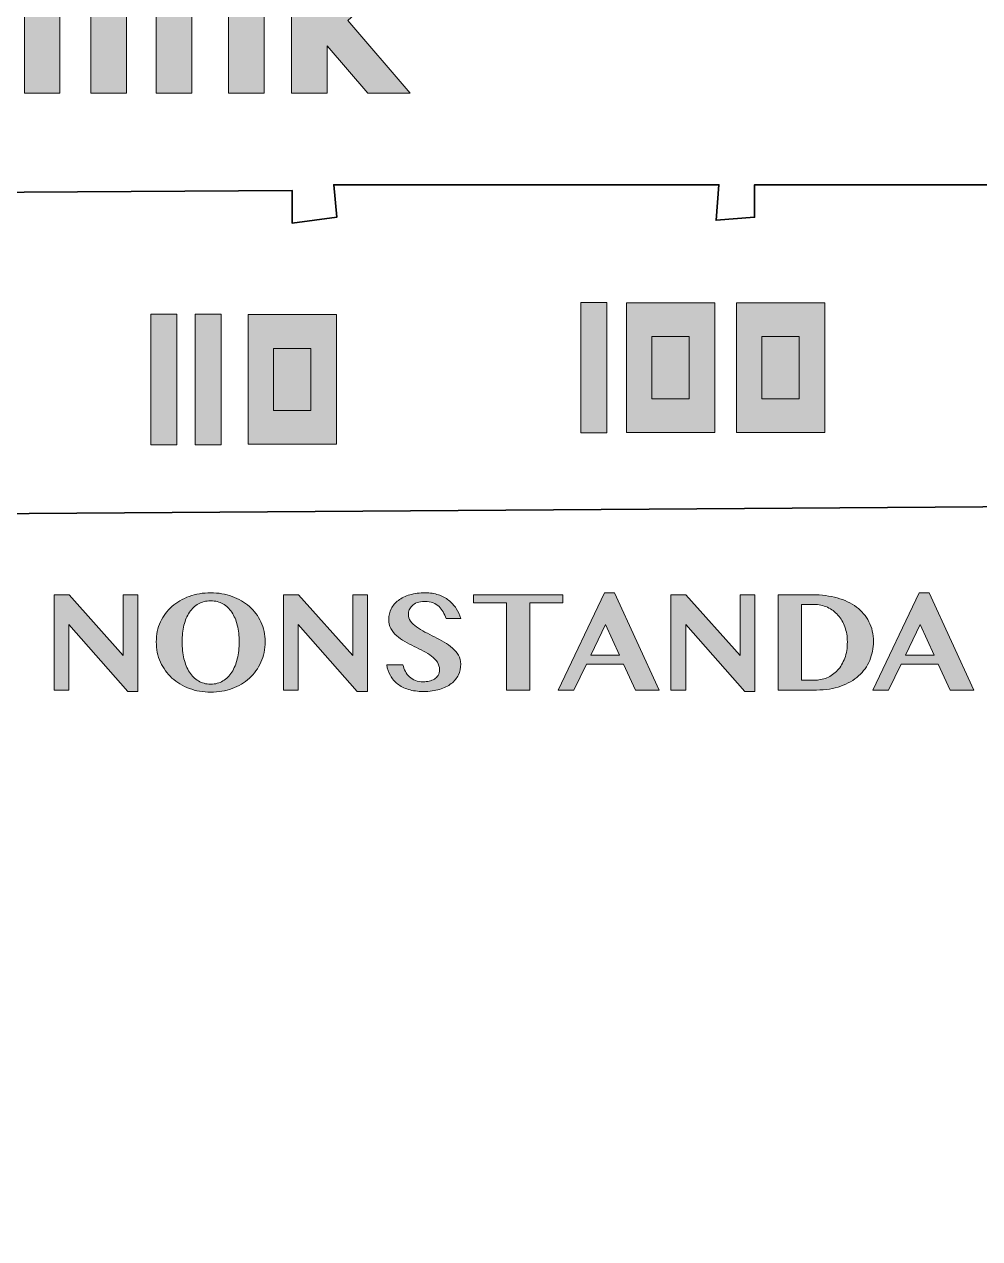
# Model space of a CAD drawing. Header units: inches. Extents: x 4.6 to 20.9, y -20.8 to -6.4.
# Drawn here: x 9.093 to 10.989, y -18.278 to -15.868 of the extents above; entities that cross this region are included whole.
import ezdxf

# ---------------------------------------------------------------- set-up
doc = ezdxf.new("R2010")
doc.units = ezdxf.units.IN
doc.header["$MEASUREMENT"] = 0
for name, color, linetype in [('Decorations', 7, 'Continuous'), ('Gold Things', 7, 'Continuous'), ('Parts Outlines', 7, 'Continuous'), ('Text', 7, 'Continuous')]:
    doc.layers.add(name, color=color, linetype=linetype)

# ---------------------------------------------------------------- blocks, each defined once
blk = doc.blocks.new('block 17')
at = {"layer": 'Decorations', "true_color": 0x231f20}
h = blk.add_hatch(color=179, dxfattribs=at)
h.dxf.hatch_style = 2
h.paths.add_polyline_path([(9.1638, -16.0049), (9.0934, -16.0049), (9.0934, -15.6784), (9.1638, -15.6589)])
h = blk.add_hatch(color=179, dxfattribs=at)
h.dxf.hatch_style = 2
h.paths.add_polyline_path([(9.6943, -15.8514), (9.7867, -15.7677), (9.8378, -15.7677), (9.7349, -15.8607), (9.8589, -16.0049), (9.7752, -16.0049), (9.6943, -15.9113), (9.6943, -16.0049), (9.6233, -16.0049), (9.6233, -15.6784), (9.6943, -15.6589)])
h = blk.add_hatch(color=179, dxfattribs=at)
h.dxf.hatch_style = 2
edge = h.paths.add_edge_path()
edge.add_spline(control_points=[(9.2221, -15.6976), (9.2221, -15.6929), (9.223, -15.6884), (9.225, -15.6842), (9.227, -15.6799), (9.2297, -15.6763), (9.2332, -15.6732), (9.2367, -15.6701), (9.2408, -15.6676), (9.2453, -15.6659), (9.2499, -15.6641), (9.2548, -15.6633), (9.2602, -15.6633), (9.2654, -15.6633), (9.2703, -15.6641), (9.2749, -15.6659), (9.2796, -15.6676), (9.2837, -15.6701), (9.2872, -15.6732), (9.2907, -15.6763), (9.2934, -15.6799), (9.2954, -15.6842), (9.2973, -15.6884), (9.2983, -15.6929), (9.2983, -15.6976), (9.2983, -15.7024), (9.2973, -15.7069), (9.2954, -15.711), (9.2934, -15.7151), (9.2907, -15.7187), (9.2872, -15.7218), (9.2837, -15.7249), (9.2796, -15.7274), (9.2749, -15.7291), (9.2703, -15.7309), (9.2654, -15.7318), (9.2602, -15.7318), (9.2548, -15.7318), (9.2499, -15.7309), (9.2453, -15.7291), (9.2408, -15.7274), (9.2367, -15.7249), (9.2332, -15.7218), (9.2297, -15.7187), (9.227, -15.7151), (9.225, -15.711), (9.223, -15.7069), (9.2221, -15.7024), (9.2221, -15.6976)], knot_values=[0, 0, 0, 0, 1, 1, 1, 2, 2, 2, 3, 3, 3, 4, 4, 4, 5, 5, 5, 6, 6, 6, 7, 7, 7, 8, 8, 8, 9, 9, 9, 10, 10, 10, 11, 11, 11, 12, 12, 12, 13, 13, 13, 14, 14, 14, 15, 15, 15, 16, 16, 16, 16], degree=3, periodic=1)
h.paths.add_polyline_path([(9.2252, -15.7848), (9.2958, -15.7652), (9.2958, -16.0049), (9.2252, -16.0049)])
h = blk.add_hatch(color=179, dxfattribs=at)
h.dxf.hatch_style = 2
edge = h.paths.add_edge_path()
edge.add_spline(control_points=[(9.4986, -15.8456), (9.4986, -15.8336), (9.4963, -15.8244), (9.4915, -15.8181), (9.4867, -15.8118), (9.4813, -15.8086), (9.4751, -15.8086), (9.472, -15.8086), (9.4684, -15.8093), (9.4645, -15.8105), (9.4606, -15.8117), (9.4565, -15.8135), (9.4521, -15.8156), (9.4478, -15.8178), (9.4433, -15.8205), (9.4388, -15.8237), (9.4342, -15.8269), (9.4299, -15.8305), (9.4258, -15.8344), (9.4258, -15.8344), (9.4258, -16.0049), (9.4258, -16.0049), (9.4258, -16.0049), (9.3548, -16.0049), (9.3548, -16.0049), (9.3548, -16.0049), (9.3548, -15.7721), (9.3548, -15.7721), (9.3548, -15.7721), (9.4258, -15.7721), (9.4258, -15.7721), (9.4258, -15.7721), (9.4258, -15.7904), (9.4258, -15.7904), (9.4367, -15.7825), (9.4484, -15.7767), (9.4608, -15.773), (9.4732, -15.7693), (9.4856, -15.7674), (9.498, -15.7674), (9.5075, -15.7674), (9.5166, -15.7693), (9.5253, -15.773), (9.534, -15.7767), (9.5415, -15.7817), (9.5479, -15.788), (9.5543, -15.7944), (9.5595, -15.8018), (9.5633, -15.8104), (9.5671, -15.8189), (9.569, -15.8282), (9.569, -15.8381), (9.569, -15.8381), (9.569, -16.0049), (9.569, -16.0049), (9.569, -16.0049), (9.4986, -16.0049), (9.4986, -16.0049), (9.4986, -16.0049), (9.4986, -15.8456), (9.4986, -15.8456)], knot_values=[0, 0, 0, 0, 1, 1, 1, 2, 2, 2, 3, 3, 3, 4, 4, 4, 5, 5, 5, 6, 6, 6, 7, 7, 7, 8, 8, 8, 9, 9, 9, 10, 10, 10, 11, 11, 11, 12, 12, 12, 13, 13, 13, 14, 14, 14, 15, 15, 15, 16, 16, 16, 17, 17, 17, 18, 18, 18, 19, 19, 19, 20, 20, 20, 20], degree=3, periodic=1)
at = {"layer": 'Decorations', "lineweight": 0}
for points in [[(9.1638, -16.0049), (9.0934, -16.0049), (9.0934, -15.6784), (9.1638, -15.6589), (9.1638, -16.0049)], [(9.6943, -15.8514), (9.7867, -15.7677), (9.8378, -15.7677), (9.7349, -15.8607), (9.8589, -16.0049), (9.7752, -16.0049), (9.6943, -15.9113), (9.6943, -16.0049), (9.6233, -16.0049), (9.6233, -15.6784), (9.6943, -15.6589), (9.6943, -15.8514)], [(9.2252, -15.7848), (9.2958, -15.7652), (9.2958, -16.0049), (9.2252, -16.0049), (9.2252, -15.7848)]]:
    blk.add_lwpolyline(points, dxfattribs=at)
blk.add_open_spline([(9.4986, -15.8456), (9.4986, -15.8336), (9.4963, -15.8244), (9.4915, -15.8181), (9.4867, -15.8118), (9.4813, -15.8086), (9.4751, -15.8086), (9.472, -15.8086), (9.4684, -15.8093), (9.4645, -15.8105), (9.4606, -15.8117), (9.4565, -15.8135), (9.4521, -15.8156), (9.4478, -15.8178), (9.4433, -15.8205), (9.4388, -15.8237), (9.4342, -15.8269), (9.4299, -15.8305), (9.4258, -15.8344), (9.4258, -15.8344), (9.4258, -16.0049), (9.4258, -16.0049), (9.4258, -16.0049), (9.3548, -16.0049), (9.3548, -16.0049), (9.3548, -16.0049), (9.3548, -15.7721), (9.3548, -15.7721), (9.3548, -15.7721), (9.4258, -15.7721), (9.4258, -15.7721), (9.4258, -15.7721), (9.4258, -15.7904), (9.4258, -15.7904), (9.4367, -15.7825), (9.4484, -15.7767), (9.4608, -15.773), (9.4732, -15.7693), (9.4856, -15.7674), (9.498, -15.7674), (9.5075, -15.7674), (9.5166, -15.7693), (9.5253, -15.773), (9.534, -15.7767), (9.5415, -15.7817), (9.5479, -15.788), (9.5543, -15.7944), (9.5595, -15.8018), (9.5633, -15.8104), (9.5671, -15.8189), (9.569, -15.8282), (9.569, -15.8381), (9.569, -15.8381), (9.569, -16.0049), (9.569, -16.0049), (9.569, -16.0049), (9.4986, -16.0049), (9.4986, -16.0049), (9.4986, -16.0049), (9.4986, -15.8456), (9.4986, -15.8456)], degree=3, knots=[0, 0, 0, 0, 1, 1, 1, 2, 2, 2, 3, 3, 3, 4, 4, 4, 5, 5, 5, 6, 6, 6, 7, 7, 7, 8, 8, 8, 9, 9, 9, 10, 10, 10, 11, 11, 11, 12, 12, 12, 13, 13, 13, 14, 14, 14, 15, 15, 15, 16, 16, 16, 17, 17, 17, 18, 18, 18, 19, 19, 19, 20, 20, 20, 20], dxfattribs=at)
blk = doc.blocks.new('block 25')
at = {"layer": 'Text', "true_color": 0x231f20}
h = blk.add_hatch(color=179, dxfattribs=at)
h.dxf.hatch_style = 2
h.paths.add_polyline_path([(9.1522, -17.0002), (9.182, -17.0002), (9.2896, -17.1204), (9.2896, -17.0002), (9.3186, -17.0002), (9.3186, -17.192), (9.2987, -17.192), (9.1816, -17.0593), (9.1816, -17.1891), (9.1522, -17.1891)])
h = blk.add_hatch(color=179, dxfattribs=at)
h.dxf.hatch_style = 2
edge = h.paths.add_edge_path()
edge.add_spline(control_points=[(9.4631, -17.1933), (9.4479, -17.1933), (9.4337, -17.1909), (9.4205, -17.1859), (9.4074, -17.181), (9.396, -17.1741), (9.3863, -17.1653), (9.3766, -17.1564), (9.369, -17.1459), (9.3635, -17.1337), (9.3579, -17.1215), (9.3551, -17.1081), (9.3551, -17.0934), (9.3551, -17.079), (9.3579, -17.0659), (9.3635, -17.054), (9.369, -17.0422), (9.3766, -17.0319), (9.3863, -17.0234), (9.396, -17.0147), (9.4074, -17.0081), (9.4205, -17.0033), (9.4337, -16.9986), (9.4479, -16.9962), (9.4631, -16.9962), (9.4783, -16.9962), (9.4925, -16.9987), (9.5057, -17.0034), (9.5189, -17.0082), (9.5303, -17.0149), (9.54, -17.0234), (9.5496, -17.032), (9.5572, -17.0422), (9.5628, -17.054), (9.5684, -17.0659), (9.5711, -17.0789), (9.5711, -17.0931), (9.5711, -17.1081), (9.5684, -17.1218), (9.5628, -17.1341), (9.5572, -17.1464), (9.5496, -17.157), (9.54, -17.1657), (9.5303, -17.1745), (9.5189, -17.1813), (9.5057, -17.1861), (9.4925, -17.1909), (9.4783, -17.1933), (9.4631, -17.1933)], knot_values=[0, 0, 0, 0, 1, 1, 1, 2, 2, 2, 3, 3, 3, 4, 4, 4, 5, 5, 5, 6, 6, 6, 7, 7, 7, 8, 8, 8, 9, 9, 9, 10, 10, 10, 11, 11, 11, 12, 12, 12, 13, 13, 13, 14, 14, 14, 15, 15, 15, 16, 16, 16, 16], degree=3, periodic=1)
edge = h.paths.add_edge_path()
edge.add_spline(control_points=[(9.4631, -17.1774), (9.4724, -17.1774), (9.4805, -17.1753), (9.4875, -17.1711), (9.4945, -17.1669), (9.5004, -17.1611), (9.5051, -17.1536), (9.5099, -17.1461), (9.5134, -17.1372), (9.5159, -17.127), (9.5184, -17.1168), (9.5196, -17.1056), (9.5196, -17.0934), (9.5196, -17.0816), (9.5184, -17.0707), (9.5159, -17.0607), (9.5134, -17.0507), (9.5099, -17.0421), (9.5051, -17.0349), (9.5004, -17.0277), (9.4945, -17.0221), (9.4875, -17.0181), (9.4805, -17.0142), (9.4724, -17.0122), (9.4631, -17.0122), (9.4538, -17.0122), (9.4456, -17.0142), (9.4386, -17.0181), (9.4316, -17.0221), (9.4257, -17.0277), (9.4209, -17.0349), (9.4161, -17.0421), (9.4125, -17.0507), (9.4101, -17.0607), (9.4077, -17.0707), (9.4065, -17.0816), (9.4065, -17.0934), (9.4065, -17.1056), (9.4077, -17.1168), (9.4101, -17.127), (9.4125, -17.1372), (9.4161, -17.1461), (9.4209, -17.1536), (9.4257, -17.1611), (9.4316, -17.1669), (9.4386, -17.1711), (9.4456, -17.1753), (9.4538, -17.1774), (9.4631, -17.1774)], knot_values=[0, 0, 0, 0, 1, 1, 1, 2, 2, 2, 3, 3, 3, 4, 4, 4, 5, 5, 5, 6, 6, 6, 7, 7, 7, 8, 8, 8, 9, 9, 9, 10, 10, 10, 11, 11, 11, 12, 12, 12, 13, 13, 13, 14, 14, 14, 15, 15, 15, 16, 16, 16, 16], degree=3, periodic=1)
h = blk.add_hatch(color=179, dxfattribs=at)
h.dxf.hatch_style = 2
h.paths.add_polyline_path([(9.6075, -17.0002), (9.6373, -17.0002), (9.7449, -17.1204), (9.7449, -17.0002), (9.7739, -17.0002), (9.7739, -17.192), (9.754, -17.192), (9.6369, -17.0593), (9.6369, -17.1891), (9.6075, -17.1891)])
h = blk.add_hatch(color=179, dxfattribs=at)
h.dxf.hatch_style = 2
edge = h.paths.add_edge_path()
edge.add_spline(control_points=[(9.8853, -17.192), (9.8739, -17.192), (9.864, -17.1906), (9.8556, -17.188), (9.8471, -17.1853), (9.8399, -17.1817), (9.8339, -17.177), (9.8279, -17.1723), (9.8231, -17.1668), (9.8196, -17.1603), (9.816, -17.1539), (9.8136, -17.1468), (9.8124, -17.1391), (9.8124, -17.1391), (9.8446, -17.1391), (9.8446, -17.1391), (9.8457, -17.1439), (9.8473, -17.1483), (9.8495, -17.1524), (9.8516, -17.1564), (9.8544, -17.16), (9.8576, -17.163), (9.8609, -17.166), (9.8648, -17.1684), (9.8693, -17.1701), (9.8738, -17.1718), (9.879, -17.1727), (9.8849, -17.1727), (9.8888, -17.1727), (9.8927, -17.1723), (9.8966, -17.1714), (9.9004, -17.1706), (9.9039, -17.1692), (9.9069, -17.1674), (9.9099, -17.1654), (9.9124, -17.163), (9.9143, -17.16), (9.9162, -17.1569), (9.9171, -17.1532), (9.9171, -17.1488), (9.9171, -17.1432), (9.9157, -17.1382), (9.9128, -17.1339), (9.9099, -17.1295), (9.9061, -17.1256), (9.9013, -17.122), (9.8966, -17.1184), (9.8912, -17.115), (9.8852, -17.1119), (9.8792, -17.1088), (9.8731, -17.1057), (9.8667, -17.1026), (9.8604, -17.0995), (9.8543, -17.0963), (9.8483, -17.0929), (9.8423, -17.0895), (9.8369, -17.0856), (9.8322, -17.0814), (9.8274, -17.0772), (9.8236, -17.0724), (9.8207, -17.0671), (9.8178, -17.0618), (9.8163, -17.0557), (9.8163, -17.0487), (9.8163, -17.0413), (9.818, -17.0343), (9.8213, -17.0279), (9.8246, -17.0214), (9.8293, -17.0159), (9.8356, -17.0112), (9.8418, -17.0065), (9.8494, -17.0029), (9.8584, -17.0002), (9.8674, -16.9976), (9.8776, -16.9962), (9.8891, -16.9962), (9.8986, -16.9962), (9.9072, -16.9976), (9.9149, -17.0002), (9.9226, -17.0029), (9.9294, -17.0065), (9.9352, -17.011), (9.9411, -17.0156), (9.9461, -17.0209), (9.9501, -17.0271), (9.9542, -17.0333), (9.9572, -17.04), (9.9594, -17.047), (9.9594, -17.047), (9.9302, -17.047), (9.9302, -17.047), (9.9286, -17.0425), (9.9266, -17.0382), (9.9244, -17.0341), (9.9222, -17.0301), (9.9195, -17.0266), (9.9162, -17.0235), (9.9129, -17.0205), (9.909, -17.018), (9.9043, -17.0162), (9.8997, -17.0144), (9.8942, -17.0135), (9.8878, -17.0135), (9.8817, -17.0135), (9.8766, -17.0143), (9.8725, -17.0158), (9.8684, -17.0174), (9.8651, -17.0195), (9.8626, -17.0219), (9.86, -17.0244), (9.8582, -17.0271), (9.8571, -17.0301), (9.8559, -17.033), (9.8554, -17.036), (9.8554, -17.0389), (9.8554, -17.0439), (9.8568, -17.0485), (9.8598, -17.0526), (9.8628, -17.0567), (9.8667, -17.0605), (9.8716, -17.064), (9.8764, -17.0675), (9.882, -17.0708), (9.8883, -17.074), (9.8945, -17.0772), (9.9008, -17.0805), (9.9073, -17.0838), (9.9137, -17.0871), (9.9201, -17.0905), (9.9263, -17.094), (9.9326, -17.0976), (9.9381, -17.1015), (9.943, -17.1058), (9.9479, -17.1101), (9.9518, -17.1148), (9.9547, -17.12), (9.9577, -17.1252), (9.9592, -17.131), (9.9592, -17.1376), (9.9592, -17.1453), (9.9576, -17.1525), (9.9545, -17.1591), (9.9513, -17.1657), (9.9466, -17.1715), (9.9403, -17.1764), (9.9341, -17.1812), (9.9264, -17.185), (9.9172, -17.1878), (9.9081, -17.1906), (9.8974, -17.192), (9.8853, -17.192)], knot_values=[0, 0, 0, 0, 1, 1, 1, 2, 2, 2, 3, 3, 3, 4, 4, 4, 5, 5, 5, 6, 6, 6, 7, 7, 7, 8, 8, 8, 9, 9, 9, 10, 10, 10, 11, 11, 11, 12, 12, 12, 13, 13, 13, 14, 14, 14, 15, 15, 15, 16, 16, 16, 17, 17, 17, 18, 18, 18, 19, 19, 19, 20, 20, 20, 21, 21, 21, 22, 22, 22, 23, 23, 23, 24, 24, 24, 25, 25, 25, 26, 26, 26, 27, 27, 27, 28, 28, 28, 29, 29, 29, 30, 30, 30, 31, 31, 31, 32, 32, 32, 33, 33, 33, 34, 34, 34, 35, 35, 35, 36, 36, 36, 37, 37, 37, 38, 38, 38, 39, 39, 39, 40, 40, 40, 41, 41, 41, 42, 42, 42, 43, 43, 43, 44, 44, 44, 45, 45, 45, 46, 46, 46, 47, 47, 47, 48, 48, 48, 49, 49, 49, 50, 50, 50, 50], degree=3, periodic=1)
h = blk.add_hatch(color=179, dxfattribs=at)
h.dxf.hatch_style = 2
h.paths.add_polyline_path([(10.1618, -17.0002), (10.1618, -17.0163), (10.0964, -17.0163), (10.0964, -17.1891), (10.0502, -17.1891), (10.0502, -17.0163), (9.9846, -17.0163), (9.9846, -17.0002)])
h = blk.add_hatch(color=179, dxfattribs=at)
h.dxf.hatch_style = 2
h.paths.add_polyline_path([(10.2646, -16.9962), (10.3531, -17.1891), (10.3058, -17.1891), (10.2821, -17.1376), (10.2087, -17.1376), (10.1839, -17.1891), (10.1525, -17.1891), (10.2446, -16.9962)])
h.paths.add_polyline_path([(10.2175, -17.12), (10.2743, -17.12), (10.2463, -17.059)])
h = blk.add_hatch(color=179, dxfattribs=at)
h.dxf.hatch_style = 2
h.paths.add_polyline_path([(10.3762, -17.0002), (10.406, -17.0002), (10.5136, -17.1204), (10.5136, -17.0002), (10.5426, -17.0002), (10.5426, -17.192), (10.5227, -17.192), (10.4056, -17.0593), (10.4056, -17.1891), (10.3762, -17.1891)])
h = blk.add_hatch(color=179, dxfattribs=at)
h.dxf.hatch_style = 2
edge = h.paths.add_edge_path()
edge.add_spline(control_points=[(10.589, -17.0002), (10.589, -17.0002), (10.6576, -17.0002), (10.6576, -17.0002), (10.6753, -17.0002), (10.6915, -17.0023), (10.7063, -17.0064), (10.7211, -17.0105), (10.7338, -17.0165), (10.7444, -17.0245), (10.755, -17.0324), (10.7633, -17.0422), (10.7692, -17.0537), (10.7752, -17.0651), (10.7781, -17.0783), (10.7781, -17.0931), (10.7781, -17.1063), (10.7756, -17.1188), (10.7707, -17.1305), (10.7657, -17.1422), (10.7584, -17.1523), (10.7488, -17.161), (10.7392, -17.1696), (10.7273, -17.1765), (10.7132, -17.1816), (10.6992, -17.1866), (10.6831, -17.1891), (10.665, -17.1891), (10.665, -17.1891), (10.589, -17.1891), (10.589, -17.1891), (10.589, -17.1891), (10.589, -17.0002), (10.589, -17.0002)], knot_values=[0, 0, 0, 0, 1, 1, 1, 2, 2, 2, 3, 3, 3, 4, 4, 4, 5, 5, 5, 6, 6, 6, 7, 7, 7, 8, 8, 8, 9, 9, 9, 10, 10, 10, 11, 11, 11, 11], degree=3, periodic=1)
edge = h.paths.add_edge_path()
edge.add_spline(control_points=[(10.6355, -17.1698), (10.6355, -17.1698), (10.6601, -17.1698), (10.6601, -17.1698), (10.6692, -17.1698), (10.6777, -17.1681), (10.6858, -17.1648), (10.6938, -17.1614), (10.7008, -17.1565), (10.7069, -17.15), (10.713, -17.1435), (10.7177, -17.1355), (10.7212, -17.126), (10.7247, -17.1166), (10.7264, -17.1057), (10.7264, -17.0934), (10.7264, -17.0828), (10.7248, -17.073), (10.7215, -17.064), (10.7182, -17.0549), (10.7136, -17.0471), (10.7078, -17.0405), (10.7019, -17.0339), (10.6949, -17.0287), (10.6867, -17.0249), (10.6786, -17.0212), (10.6697, -17.0194), (10.6601, -17.0194), (10.6601, -17.0194), (10.6355, -17.0194), (10.6355, -17.0194), (10.6355, -17.0194), (10.6355, -17.1698), (10.6355, -17.1698)], knot_values=[0, 0, 0, 0, 1, 1, 1, 2, 2, 2, 3, 3, 3, 4, 4, 4, 5, 5, 5, 6, 6, 6, 7, 7, 7, 8, 8, 8, 9, 9, 9, 10, 10, 10, 11, 11, 11, 11], degree=3, periodic=1)
h = blk.add_hatch(color=179, dxfattribs=at)
h.dxf.hatch_style = 2
h.paths.add_polyline_path([(10.889, -16.9962), (10.9775, -17.1891), (10.9301, -17.1891), (10.9064, -17.1376), (10.8331, -17.1376), (10.8083, -17.1891), (10.7768, -17.1891), (10.8689, -16.9962)])
h.paths.add_polyline_path([(10.8418, -17.12), (10.8986, -17.12), (10.8706, -17.059)])
at = {"layer": 'Text', "lineweight": 0}
for points in [[(9.1522, -17.0002), (9.182, -17.0002), (9.2896, -17.1204), (9.2896, -17.0002), (9.3186, -17.0002), (9.3186, -17.192), (9.2987, -17.192), (9.1816, -17.0593), (9.1816, -17.1891), (9.1522, -17.1891), (9.1522, -17.0002)], [(9.6075, -17.0002), (9.6373, -17.0002), (9.7449, -17.1204), (9.7449, -17.0002), (9.7739, -17.0002), (9.7739, -17.192), (9.754, -17.192), (9.6369, -17.0593), (9.6369, -17.1891), (9.6075, -17.1891), (9.6075, -17.0002)], [(10.1618, -17.0002), (10.1618, -17.0163), (10.0964, -17.0163), (10.0964, -17.1891), (10.0502, -17.1891), (10.0502, -17.0163), (9.9846, -17.0163), (9.9846, -17.0002), (10.1618, -17.0002)], [(10.2646, -16.9962), (10.3531, -17.1891), (10.3058, -17.1891), (10.2821, -17.1376), (10.2087, -17.1376), (10.1839, -17.1891), (10.1525, -17.1891), (10.2446, -16.9962), (10.2646, -16.9962)], [(10.3762, -17.0002), (10.406, -17.0002), (10.5136, -17.1204), (10.5136, -17.0002), (10.5426, -17.0002), (10.5426, -17.192), (10.5227, -17.192), (10.4056, -17.0593), (10.4056, -17.1891), (10.3762, -17.1891), (10.3762, -17.0002)], [(10.889, -16.9962), (10.9775, -17.1891), (10.9301, -17.1891), (10.9064, -17.1376), (10.8331, -17.1376), (10.8083, -17.1891), (10.7768, -17.1891), (10.8689, -16.9962), (10.889, -16.9962)], [(10.2175, -17.12), (10.2743, -17.12), (10.2463, -17.059), (10.2175, -17.12)], [(10.8418, -17.12), (10.8986, -17.12), (10.8706, -17.059), (10.8418, -17.12)]]:
    blk.add_lwpolyline(points, dxfattribs=at)
for points, knots in [([(9.4631, -17.1933), (9.4479, -17.1933), (9.4337, -17.1909), (9.4205, -17.1859), (9.4074, -17.181), (9.396, -17.1741), (9.3863, -17.1653), (9.3766, -17.1564), (9.369, -17.1459), (9.3635, -17.1337), (9.3579, -17.1215), (9.3551, -17.1081), (9.3551, -17.0934), (9.3551, -17.079), (9.3579, -17.0659), (9.3635, -17.054), (9.369, -17.0422), (9.3766, -17.0319), (9.3863, -17.0234), (9.396, -17.0147), (9.4074, -17.0081), (9.4205, -17.0033), (9.4337, -16.9986), (9.4479, -16.9962), (9.4631, -16.9962), (9.4783, -16.9962), (9.4925, -16.9987), (9.5057, -17.0034), (9.5189, -17.0082), (9.5303, -17.0149), (9.54, -17.0234), (9.5496, -17.032), (9.5572, -17.0422), (9.5628, -17.054), (9.5684, -17.0659), (9.5711, -17.0789), (9.5711, -17.0931), (9.5711, -17.1081), (9.5684, -17.1218), (9.5628, -17.1341), (9.5572, -17.1464), (9.5496, -17.157), (9.54, -17.1657), (9.5303, -17.1745), (9.5189, -17.1813), (9.5057, -17.1861), (9.4925, -17.1909), (9.4783, -17.1933), (9.4631, -17.1933)], [0, 0, 0, 0, 1, 1, 1, 2, 2, 2, 3, 3, 3, 4, 4, 4, 5, 5, 5, 6, 6, 6, 7, 7, 7, 8, 8, 8, 9, 9, 9, 10, 10, 10, 11, 11, 11, 12, 12, 12, 13, 13, 13, 14, 14, 14, 15, 15, 15, 16, 16, 16, 16]), ([(9.8853, -17.192), (9.8739, -17.192), (9.864, -17.1906), (9.8556, -17.188), (9.8471, -17.1853), (9.8399, -17.1817), (9.8339, -17.177), (9.8279, -17.1723), (9.8231, -17.1668), (9.8196, -17.1603), (9.816, -17.1539), (9.8136, -17.1468), (9.8124, -17.1391), (9.8124, -17.1391), (9.8446, -17.1391), (9.8446, -17.1391), (9.8457, -17.1439), (9.8473, -17.1483), (9.8495, -17.1524), (9.8516, -17.1564), (9.8544, -17.16), (9.8576, -17.163), (9.8609, -17.166), (9.8648, -17.1684), (9.8693, -17.1701), (9.8738, -17.1718), (9.879, -17.1727), (9.8849, -17.1727), (9.8888, -17.1727), (9.8927, -17.1723), (9.8966, -17.1714), (9.9004, -17.1706), (9.9039, -17.1692), (9.9069, -17.1674), (9.9099, -17.1654), (9.9124, -17.163), (9.9143, -17.16), (9.9162, -17.1569), (9.9171, -17.1532), (9.9171, -17.1488), (9.9171, -17.1432), (9.9157, -17.1382), (9.9128, -17.1339), (9.9099, -17.1295), (9.9061, -17.1256), (9.9013, -17.122), (9.8966, -17.1184), (9.8912, -17.115), (9.8852, -17.1119), (9.8792, -17.1088), (9.8731, -17.1057), (9.8667, -17.1026), (9.8604, -17.0995), (9.8543, -17.0963), (9.8483, -17.0929), (9.8423, -17.0895), (9.8369, -17.0856), (9.8322, -17.0814), (9.8274, -17.0772), (9.8236, -17.0724), (9.8207, -17.0671), (9.8178, -17.0618), (9.8163, -17.0557), (9.8163, -17.0487), (9.8163, -17.0413), (9.818, -17.0343), (9.8213, -17.0279), (9.8246, -17.0214), (9.8293, -17.0159), (9.8356, -17.0112), (9.8418, -17.0065), (9.8494, -17.0029), (9.8584, -17.0002), (9.8674, -16.9976), (9.8776, -16.9962), (9.8891, -16.9962), (9.8986, -16.9962), (9.9072, -16.9976), (9.9149, -17.0002), (9.9226, -17.0029), (9.9294, -17.0065), (9.9352, -17.011), (9.9411, -17.0156), (9.9461, -17.0209), (9.9501, -17.0271), (9.9542, -17.0333), (9.9572, -17.04), (9.9594, -17.047), (9.9594, -17.047), (9.9302, -17.047), (9.9302, -17.047), (9.9286, -17.0425), (9.9266, -17.0382), (9.9244, -17.0341), (9.9222, -17.0301), (9.9195, -17.0266), (9.9162, -17.0235), (9.9129, -17.0205), (9.909, -17.018), (9.9043, -17.0162), (9.8997, -17.0144), (9.8942, -17.0135), (9.8878, -17.0135), (9.8817, -17.0135), (9.8766, -17.0143), (9.8725, -17.0158), (9.8684, -17.0174), (9.8651, -17.0195), (9.8626, -17.0219), (9.86, -17.0244), (9.8582, -17.0271), (9.8571, -17.0301), (9.8559, -17.033), (9.8554, -17.036), (9.8554, -17.0389), (9.8554, -17.0439), (9.8568, -17.0485), (9.8598, -17.0526), (9.8628, -17.0567), (9.8667, -17.0605), (9.8716, -17.064), (9.8764, -17.0675), (9.882, -17.0708), (9.8883, -17.074), (9.8945, -17.0772), (9.9008, -17.0805), (9.9073, -17.0838), (9.9137, -17.0871), (9.9201, -17.0905), (9.9263, -17.094), (9.9326, -17.0976), (9.9381, -17.1015), (9.943, -17.1058), (9.9479, -17.1101), (9.9518, -17.1148), (9.9547, -17.12), (9.9577, -17.1252), (9.9592, -17.131), (9.9592, -17.1376), (9.9592, -17.1453), (9.9576, -17.1525), (9.9545, -17.1591), (9.9513, -17.1657), (9.9466, -17.1715), (9.9403, -17.1764), (9.9341, -17.1812), (9.9264, -17.185), (9.9172, -17.1878), (9.9081, -17.1906), (9.8974, -17.192), (9.8853, -17.192)], [0, 0, 0, 0, 1, 1, 1, 2, 2, 2, 3, 3, 3, 4, 4, 4, 5, 5, 5, 6, 6, 6, 7, 7, 7, 8, 8, 8, 9, 9, 9, 10, 10, 10, 11, 11, 11, 12, 12, 12, 13, 13, 13, 14, 14, 14, 15, 15, 15, 16, 16, 16, 17, 17, 17, 18, 18, 18, 19, 19, 19, 20, 20, 20, 21, 21, 21, 22, 22, 22, 23, 23, 23, 24, 24, 24, 25, 25, 25, 26, 26, 26, 27, 27, 27, 28, 28, 28, 29, 29, 29, 30, 30, 30, 31, 31, 31, 32, 32, 32, 33, 33, 33, 34, 34, 34, 35, 35, 35, 36, 36, 36, 37, 37, 37, 38, 38, 38, 39, 39, 39, 40, 40, 40, 41, 41, 41, 42, 42, 42, 43, 43, 43, 44, 44, 44, 45, 45, 45, 46, 46, 46, 47, 47, 47, 48, 48, 48, 49, 49, 49, 50, 50, 50, 50]), ([(10.589, -17.0002), (10.589, -17.0002), (10.6576, -17.0002), (10.6576, -17.0002), (10.6753, -17.0002), (10.6915, -17.0023), (10.7063, -17.0064), (10.7211, -17.0105), (10.7338, -17.0165), (10.7444, -17.0245), (10.755, -17.0324), (10.7633, -17.0422), (10.7692, -17.0537), (10.7752, -17.0651), (10.7781, -17.0783), (10.7781, -17.0931), (10.7781, -17.1063), (10.7756, -17.1188), (10.7707, -17.1305), (10.7657, -17.1422), (10.7584, -17.1523), (10.7488, -17.161), (10.7392, -17.1696), (10.7273, -17.1765), (10.7132, -17.1816), (10.6992, -17.1866), (10.6831, -17.1891), (10.665, -17.1891), (10.665, -17.1891), (10.589, -17.1891), (10.589, -17.1891), (10.589, -17.1891), (10.589, -17.0002), (10.589, -17.0002)], [0, 0, 0, 0, 1, 1, 1, 2, 2, 2, 3, 3, 3, 4, 4, 4, 5, 5, 5, 6, 6, 6, 7, 7, 7, 8, 8, 8, 9, 9, 9, 10, 10, 10, 11, 11, 11, 11]), ([(9.4631, -17.1774), (9.4724, -17.1774), (9.4805, -17.1753), (9.4875, -17.1711), (9.4945, -17.1669), (9.5004, -17.1611), (9.5051, -17.1536), (9.5099, -17.1461), (9.5134, -17.1372), (9.5159, -17.127), (9.5184, -17.1168), (9.5196, -17.1056), (9.5196, -17.0934), (9.5196, -17.0816), (9.5184, -17.0707), (9.5159, -17.0607), (9.5134, -17.0507), (9.5099, -17.0421), (9.5051, -17.0349), (9.5004, -17.0277), (9.4945, -17.0221), (9.4875, -17.0181), (9.4805, -17.0142), (9.4724, -17.0122), (9.4631, -17.0122), (9.4538, -17.0122), (9.4456, -17.0142), (9.4386, -17.0181), (9.4316, -17.0221), (9.4257, -17.0277), (9.4209, -17.0349), (9.4161, -17.0421), (9.4125, -17.0507), (9.4101, -17.0607), (9.4077, -17.0707), (9.4065, -17.0816), (9.4065, -17.0934), (9.4065, -17.1056), (9.4077, -17.1168), (9.4101, -17.127), (9.4125, -17.1372), (9.4161, -17.1461), (9.4209, -17.1536), (9.4257, -17.1611), (9.4316, -17.1669), (9.4386, -17.1711), (9.4456, -17.1753), (9.4538, -17.1774), (9.4631, -17.1774)], [0, 0, 0, 0, 1, 1, 1, 2, 2, 2, 3, 3, 3, 4, 4, 4, 5, 5, 5, 6, 6, 6, 7, 7, 7, 8, 8, 8, 9, 9, 9, 10, 10, 10, 11, 11, 11, 12, 12, 12, 13, 13, 13, 14, 14, 14, 15, 15, 15, 16, 16, 16, 16]), ([(10.6355, -17.1698), (10.6355, -17.1698), (10.6601, -17.1698), (10.6601, -17.1698), (10.6692, -17.1698), (10.6777, -17.1681), (10.6858, -17.1648), (10.6938, -17.1614), (10.7008, -17.1565), (10.7069, -17.15), (10.713, -17.1435), (10.7177, -17.1355), (10.7212, -17.126), (10.7247, -17.1166), (10.7264, -17.1057), (10.7264, -17.0934), (10.7264, -17.0828), (10.7248, -17.073), (10.7215, -17.064), (10.7182, -17.0549), (10.7136, -17.0471), (10.7078, -17.0405), (10.7019, -17.0339), (10.6949, -17.0287), (10.6867, -17.0249), (10.6786, -17.0212), (10.6697, -17.0194), (10.6601, -17.0194), (10.6601, -17.0194), (10.6355, -17.0194), (10.6355, -17.0194), (10.6355, -17.0194), (10.6355, -17.1698), (10.6355, -17.1698)], [0, 0, 0, 0, 1, 1, 1, 2, 2, 2, 3, 3, 3, 4, 4, 4, 5, 5, 5, 6, 6, 6, 7, 7, 7, 8, 8, 8, 9, 9, 9, 10, 10, 10, 11, 11, 11, 11])]:
    blk.add_open_spline(points, degree=3, knots=knots, dxfattribs=at)

msp = doc.modelspace()

# ---------------------------------------------------------------- hatches: boundary and pattern name
at = {"layer": 'Decorations', "true_color": 0x231f20}
h = msp.add_hatch(color=179, dxfattribs=at)
h.dxf.hatch_style = 2
h.paths.add_polyline_path([(10.1976, -16.4202), (10.249, -16.4202), (10.249, -16.6789), (10.1976, -16.6789)])
h = msp.add_hatch(color=179, dxfattribs=at)
h.dxf.hatch_style = 2
h.paths.add_polyline_path([(10.2883, -16.4209), (10.2883, -16.6782), (10.4632, -16.6782), (10.4632, -16.4209)])
h = msp.add_hatch(color=179, dxfattribs=at)
h.dxf.hatch_style = 2
h.paths.add_polyline_path([(10.5065, -16.4209), (10.5065, -16.6782), (10.6814, -16.6782), (10.6814, -16.4209)])
h = msp.add_hatch(color=179, dxfattribs=at)
h.dxf.hatch_style = 2
h.paths.add_polyline_path([(9.3442, -16.4437), (9.3957, -16.4437), (9.3957, -16.7024), (9.3442, -16.7024)])
h = msp.add_hatch(color=179, dxfattribs=at)
h.dxf.hatch_style = 2
h.paths.add_polyline_path([(9.4324, -16.4437), (9.4838, -16.4437), (9.4838, -16.7024), (9.4324, -16.7024)])
h = msp.add_hatch(color=179, dxfattribs=at)
h.dxf.hatch_style = 2
h.paths.add_polyline_path([(9.5375, -16.4444), (9.5375, -16.7017), (9.7124, -16.7017), (9.7124, -16.4444)])
at = {"layer": 'Decorations', "true_color": 0x000000}
h = msp.add_hatch(color=178, dxfattribs=at)
h.dxf.hatch_style = 2
h.paths.add_polyline_path([(10.3386, -16.4878), (10.3386, -16.6113), (10.4128, -16.6113), (10.4128, -16.4878)])
h = msp.add_hatch(color=178, dxfattribs=at)
h.dxf.hatch_style = 2
h.paths.add_polyline_path([(10.5568, -16.4878), (10.5568, -16.6113), (10.631, -16.6113), (10.631, -16.4878)])
h = msp.add_hatch(color=178, dxfattribs=at)
h.dxf.hatch_style = 2
h.paths.add_polyline_path([(9.5879, -16.5113), (9.5879, -16.6347), (9.6621, -16.6347), (9.6621, -16.5113)])

# ---------------------------------------------------------------- linework, layer by layer
at = {"layer": 'Decorations', "color": 179, "lineweight": 35, "true_color": 0x231f20}
for points in [[(6.2589, -13.2115), (6.2442, -14.8255), (6.2853, -15.0636), (6.3383, -15.2812), (6.4558, -15.534), (6.6146, -15.7868), (6.8321, -16.0867), (7.132, -16.3395), (7.3907, -16.5159), (7.6964, -16.657), (8.0777, -16.7727), (8.5019, -16.8393), (9.0076, -16.8393), (14.117, -16.804), (14.3875, -16.7452), (14.7285, -16.6276), (15.1107, -16.4512), (15.4576, -16.1749), (15.728, -15.8868)], [(13.0293, -16.1808), (12.4413, -16.1866), (12.4472, -16.2513), (12.3708, -16.2572), (12.3649, -16.1866), (11.4359, -16.1925), (11.4418, -16.2454), (11.3653, -16.2572), (11.3653, -16.1866), (10.5422, -16.1866), (10.5422, -16.2513), (10.4658, -16.2572), (10.4716, -16.1866), (9.7073, -16.1866), (9.7132, -16.2513), (9.625, -16.2631), (9.625, -16.1984), (8.6666, -16.2043)]]:
    msp.add_lwpolyline(points, dxfattribs=at)
at = {"layer": 'Decorations', "lineweight": 0}
for points in [[(10.1976, -16.4202), (10.249, -16.4202), (10.249, -16.6789), (10.1976, -16.6789), (10.1976, -16.4202)], [(10.2883, -16.4209), (10.2883, -16.6782), (10.4632, -16.6782), (10.4632, -16.4209), (10.2883, -16.4209)], [(10.5065, -16.4209), (10.5065, -16.6782), (10.6814, -16.6782), (10.6814, -16.4209), (10.5065, -16.4209)], [(9.3442, -16.4437), (9.3957, -16.4437), (9.3957, -16.7024), (9.3442, -16.7024), (9.3442, -16.4437)], [(9.4324, -16.4437), (9.4838, -16.4437), (9.4838, -16.7024), (9.4324, -16.7024), (9.4324, -16.4437)], [(9.5375, -16.4444), (9.5375, -16.7017), (9.7124, -16.7017), (9.7124, -16.4444), (9.5375, -16.4444)], [(10.3386, -16.4878), (10.3386, -16.6113), (10.4128, -16.6113), (10.4128, -16.4878), (10.3386, -16.4878)], [(10.5568, -16.4878), (10.5568, -16.6113), (10.631, -16.6113), (10.631, -16.4878), (10.5568, -16.4878)], [(9.5879, -16.5113), (9.5879, -16.6347), (9.6621, -16.6347), (9.6621, -16.5113), (9.5879, -16.5113)]]:
    msp.add_lwpolyline(points, dxfattribs=at)
at = {"layer": 'Decorations', "color": 179, "lineweight": 35, "true_color": 0x231f20}
msp.add_open_spline([(17.7595, -8.9959), (17.7595, -8.9959), (17.7595, -18.174), (17.7595, -18.174), (17.7595, -18.174), (17.7595, -18.2627), (17.7595, -18.2627), (17.7595, -18.2627), (17.7793, -19.394), (15.5164, -19.394), (15.5164, -19.394), (15.5164, -19.4645), (15.5164, -19.4645), (15.5164, -19.4645), (15.5164, -20.0601), (15.5164, -20.0601), (15.5164, -20.0601), (15.6985, -20.2612), (15.6985, -20.2612), (15.6985, -20.2612), (15.6985, -20.7081), (15.6985, -20.7081), (15.6985, -20.7081), (15.6985, -20.7904), (15.6985, -20.7904), (15.6985, -20.7904), (6.6383, -20.7904), (6.6383, -20.7904), (6.6383, -20.7904), (6.6383, -20.2612), (6.6383, -20.2612), (6.6383, -20.2612), (6.8204, -20.0775), (6.8204, -20.0775), (6.8204, -20.0775), (6.8204, -19.4146), (6.8204, -19.4146), (4.5574, -19.4146), (4.5772, -18.2386), (4.5772, -18.2386), (4.5772, -18.2386), (4.5772, -17.4861), (4.5772, -17.4861), (4.5772, -17.4861), (4.5772, -8.9782), (4.5772, -8.9782), (4.5772, -8.9782), (4.5772, -8.1324), (4.5772, -8.1324), (4.5772, -6.3537), (5.7971, -6.4716), (5.7971, -6.4716), (5.7971, -6.4716), (6.156, -6.4702), (6.156, -6.4702), (6.156, -6.4702), (15.875, -6.47), (15.875, -6.47), (15.875, -6.47), (16.5429, -6.4716), (16.5429, -6.4716), (16.5429, -6.4716), (17.7544, -6.3584), (17.7544, -8.1324), (17.7544, -8.1324), (17.7595, -8.9959), (17.7595, -8.9959)], degree=3, knots=[0, 0, 0, 0, 1, 1, 1, 2, 2, 2, 3, 3, 3, 4, 4, 4, 5, 5, 5, 6, 6, 6, 7, 7, 7, 8, 8, 8, 9, 9, 9, 10, 10, 10, 11, 11, 11, 12, 12, 12, 13, 13, 13, 14, 14, 14, 15, 15, 15, 16, 16, 16, 17, 17, 17, 18, 18, 18, 19, 19, 19, 20, 20, 20, 21, 21, 21, 22, 22, 22, 22], dxfattribs=at)
at = {"layer": 'Gold Things', "color": 179, "lineweight": 35, "true_color": 0x231f20}
msp.add_open_spline([(17.7683, -8.9959), (17.7683, -8.9959), (17.7683, -18.174), (17.7683, -18.174), (17.7683, -18.174), (17.7683, -18.2627), (17.7683, -18.2627), (17.7683, -18.2627), (17.7881, -19.394), (15.5252, -19.394), (15.5252, -19.394), (15.5252, -19.4645), (15.5252, -19.4645), (15.5252, -19.4645), (15.5252, -20.0601), (15.5252, -20.0601), (15.5252, -20.0601), (15.7073, -20.2612), (15.7073, -20.2612), (15.7073, -20.2612), (15.7073, -20.7081), (15.7073, -20.7081), (15.7073, -20.7081), (15.7073, -20.7904), (15.7073, -20.7904), (15.7073, -20.7904), (6.6471, -20.7904), (6.6471, -20.7904), (6.6471, -20.7904), (6.6471, -20.2612), (6.6471, -20.2612), (6.6471, -20.2612), (6.8292, -20.0775), (6.8292, -20.0775), (6.8292, -20.0775), (6.8292, -19.4146), (6.8292, -19.4146), (4.5662, -19.4146), (4.586, -18.2386), (4.586, -18.2386), (4.586, -18.2386), (4.586, -17.4861), (4.586, -17.4861), (4.586, -17.4861), (4.586, -8.9782), (4.586, -8.9782), (4.586, -8.9782), (4.586, -8.1324), (4.586, -8.1324), (4.586, -6.3537), (5.8059, -6.4716), (5.8059, -6.4716), (5.8059, -6.4716), (6.1648, -6.4702), (6.1648, -6.4702), (6.1648, -6.4702), (15.8838, -6.47), (15.8838, -6.47), (15.8838, -6.47), (16.5517, -6.4716), (16.5517, -6.4716), (16.5517, -6.4716), (17.7632, -6.3584), (17.7632, -8.1324), (17.7632, -8.1324), (17.7683, -8.9959), (17.7683, -8.9959)], degree=3, knots=[0, 0, 0, 0, 1, 1, 1, 2, 2, 2, 3, 3, 3, 4, 4, 4, 5, 5, 5, 6, 6, 6, 7, 7, 7, 8, 8, 8, 9, 9, 9, 10, 10, 10, 11, 11, 11, 12, 12, 12, 13, 13, 13, 14, 14, 14, 15, 15, 15, 16, 16, 16, 17, 17, 17, 18, 18, 18, 19, 19, 19, 20, 20, 20, 21, 21, 21, 22, 22, 22, 22], dxfattribs=at)
at = {"layer": 'Parts Outlines', "color": 179, "lineweight": 35, "true_color": 0x231f20}
msp.add_open_spline([(17.7595, -8.9958), (17.7595, -8.9958), (17.7595, -18.174), (17.7595, -18.174), (17.7595, -18.174), (17.7595, -18.2627), (17.7595, -18.2627), (17.7595, -18.2627), (17.7793, -19.394), (15.5164, -19.394), (15.5164, -19.394), (15.5164, -19.4645), (15.5164, -19.4645), (15.5164, -19.4645), (15.5164, -20.0601), (15.5164, -20.0601), (15.5164, -20.0601), (15.6985, -20.2612), (15.6985, -20.2612), (15.6985, -20.2612), (15.6985, -20.7081), (15.6985, -20.7081), (15.6985, -20.7081), (15.6985, -20.7904), (15.6985, -20.7904), (15.6985, -20.7904), (6.6383, -20.7904), (6.6383, -20.7904), (6.6383, -20.7904), (6.6383, -20.2612), (6.6383, -20.2612), (6.6383, -20.2612), (6.8204, -20.0775), (6.8204, -20.0775), (6.8204, -20.0775), (6.8204, -19.4146), (6.8204, -19.4146), (4.5574, -19.4146), (4.5772, -18.2386), (4.5772, -18.2386), (4.5772, -18.2386), (4.5772, -17.486), (4.5772, -17.486), (4.5772, -17.486), (4.5772, -8.9782), (4.5772, -8.9782), (4.5772, -8.9782), (4.5772, -8.1324), (4.5772, -8.1324), (4.5772, -6.3537), (5.7971, -6.4716), (5.7971, -6.4716), (5.7971, -6.4716), (6.156, -6.4702), (6.156, -6.4702), (6.156, -6.4702), (15.875, -6.47), (15.875, -6.47), (15.875, -6.47), (16.5429, -6.4716), (16.5429, -6.4716), (16.5429, -6.4716), (17.7544, -6.3584), (17.7544, -8.1324), (17.7544, -8.1324), (17.7595, -8.9958), (17.7595, -8.9958)], degree=3, knots=[0, 0, 0, 0, 1, 1, 1, 2, 2, 2, 3, 3, 3, 4, 4, 4, 5, 5, 5, 6, 6, 6, 7, 7, 7, 8, 8, 8, 9, 9, 9, 10, 10, 10, 11, 11, 11, 12, 12, 12, 13, 13, 13, 14, 14, 14, 15, 15, 15, 16, 16, 16, 17, 17, 17, 18, 18, 18, 19, 19, 19, 20, 20, 20, 21, 21, 21, 22, 22, 22, 22], dxfattribs=at)
at = {"layer": 'Text', "color": 179, "lineweight": 35, "true_color": 0x231f20}
msp.add_open_spline([(17.7595, -8.9958), (17.7595, -8.9958), (17.7595, -18.174), (17.7595, -18.174), (17.7595, -18.174), (17.7595, -18.2627), (17.7595, -18.2627), (17.7595, -18.2627), (17.7793, -19.394), (15.5164, -19.394), (15.5164, -19.394), (15.5164, -19.4645), (15.5164, -19.4645), (15.5164, -19.4645), (15.5164, -20.0601), (15.5164, -20.0601), (15.5164, -20.0601), (15.6985, -20.2612), (15.6985, -20.2612), (15.6985, -20.2612), (15.6985, -20.7081), (15.6985, -20.7081), (15.6985, -20.7081), (15.6985, -20.7904), (15.6985, -20.7904), (15.6985, -20.7904), (6.6383, -20.7904), (6.6383, -20.7904), (6.6383, -20.7904), (6.6383, -20.2612), (6.6383, -20.2612), (6.6383, -20.2612), (6.8204, -20.0775), (6.8204, -20.0775), (6.8204, -20.0775), (6.8204, -19.4146), (6.8204, -19.4146), (4.5574, -19.4146), (4.5772, -18.2386), (4.5772, -18.2386), (4.5772, -18.2386), (4.5772, -17.486), (4.5772, -17.486), (4.5772, -17.486), (4.5772, -8.9782), (4.5772, -8.9782), (4.5772, -8.9782), (4.5772, -8.1324), (4.5772, -8.1324), (4.5772, -6.3537), (5.7971, -6.4716), (5.7971, -6.4716), (5.7971, -6.4716), (6.156, -6.4702), (6.156, -6.4702), (6.156, -6.4702), (15.875, -6.47), (15.875, -6.47), (15.875, -6.47), (16.5429, -6.4716), (16.5429, -6.4716), (16.5429, -6.4716), (17.7544, -6.3584), (17.7544, -8.1324), (17.7544, -8.1324), (17.7595, -8.9958), (17.7595, -8.9958)], degree=3, knots=[0, 0, 0, 0, 1, 1, 1, 2, 2, 2, 3, 3, 3, 4, 4, 4, 5, 5, 5, 6, 6, 6, 7, 7, 7, 8, 8, 8, 9, 9, 9, 10, 10, 10, 11, 11, 11, 12, 12, 12, 13, 13, 13, 14, 14, 14, 15, 15, 15, 16, 16, 16, 17, 17, 17, 18, 18, 18, 19, 19, 19, 20, 20, 20, 21, 21, 21, 22, 22, 22, 22], dxfattribs=at)

# ---------------------------------------------------------------- block references
at = {"layer": 'Decorations'}
msp.add_blockref('block 17', (0, 0), dxfattribs=at)
at = {"layer": 'Text'}
msp.add_blockref('block 25', (0, 0), dxfattribs=at)

doc.saveas('drawing.dxf')
